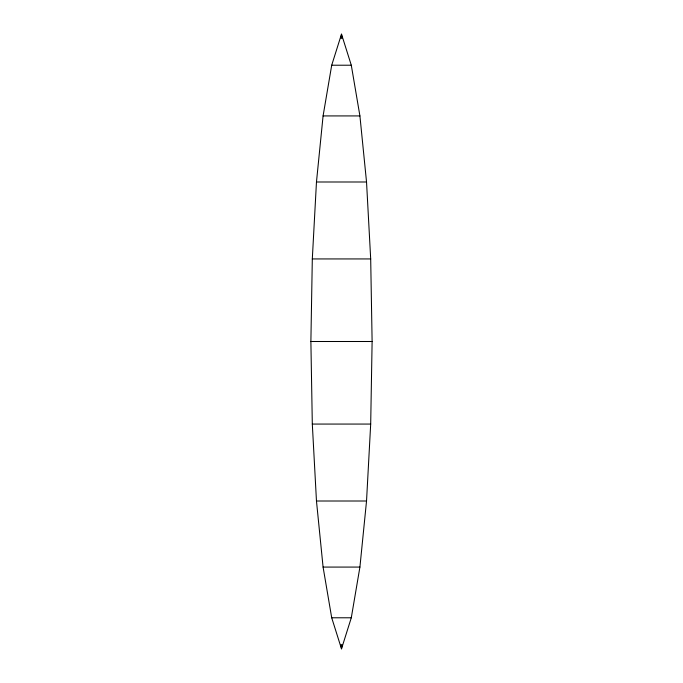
<?xml version="1.0" encoding="UTF-8"?>
<svg xmlns="http://www.w3.org/2000/svg" width="683" height="683" viewBox="0 0 683 683"><rect width="100%" height="100%" fill="white"/><g stroke="black" fill="none" stroke-linecap="round" stroke-linejoin="round"><path stroke-width="1.02" d="M310.885 341.5L312.31 258.934L316.468 181.994L323.085 115.922L331.707 65.218L341.5 34.15L351.293 65.218L359.915 115.922L366.532 181.994L370.69 258.934L372.115 341.5L370.69 424.066L366.532 501.006L359.915 567.078L351.293 617.782L341.5 648.85L331.707 617.782L323.085 567.078L316.468 501.006L312.31 424.066L310.885 341.5L372.115 341.5M341.082 38.333L341.5 34.15L341.918 38.333M341.918 644.667L341.5 648.85L341.082 644.667M331.707 65.218L351.293 65.218M323.085 115.922L359.915 115.922M316.468 181.994L366.532 181.994M312.31 258.934L370.69 258.934M312.31 424.066L370.69 424.066M316.468 501.006L366.532 501.006M323.085 567.078L359.915 567.078M331.707 617.782L351.293 617.782"/></g></svg>
